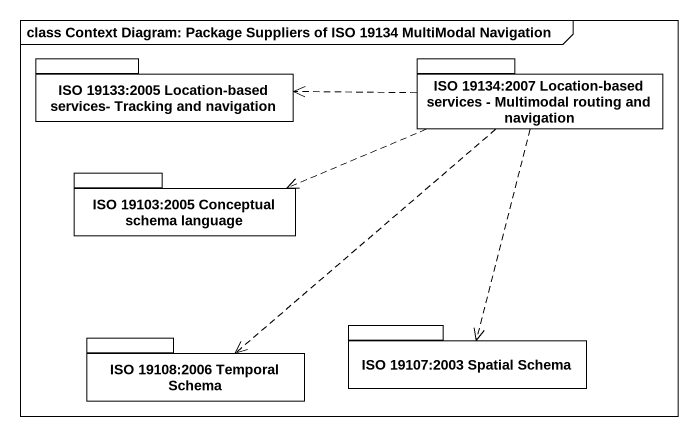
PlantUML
@startuml
mainframe class Context Diagram: Package Suppliers of ISO 19134 MultiModal Navigation
package "ISO 19133:2005 Location-based services- Tracking and navigation" as ISO_19133_2005_Location {
}
package "ISO 19134:2007 Location-based services - Multimodal routing and navigation" as ISO_19134_2007_Location {
}
package "ISO 19103:2005 Conceptual schema language" as ISO_19103_2005_Conceptual {
}
package "ISO 19108:2006 Temporal Schema" as ISO_19108_2006_Temporal {
}
package "ISO 19107:2003 Spatial Schema" as ISO_19107_2003_Spatial {
}
ISO_19134_2007_Location .left.> ISO_19133_2005_Location
ISO_19134_2007_Location .left.> ISO_19103_2005_Conceptual
ISO_19134_2007_Location ..> ISO_19108_2006_Temporal
ISO_19134_2007_Location ..> ISO_19107_2003_Spatial
@enduml
